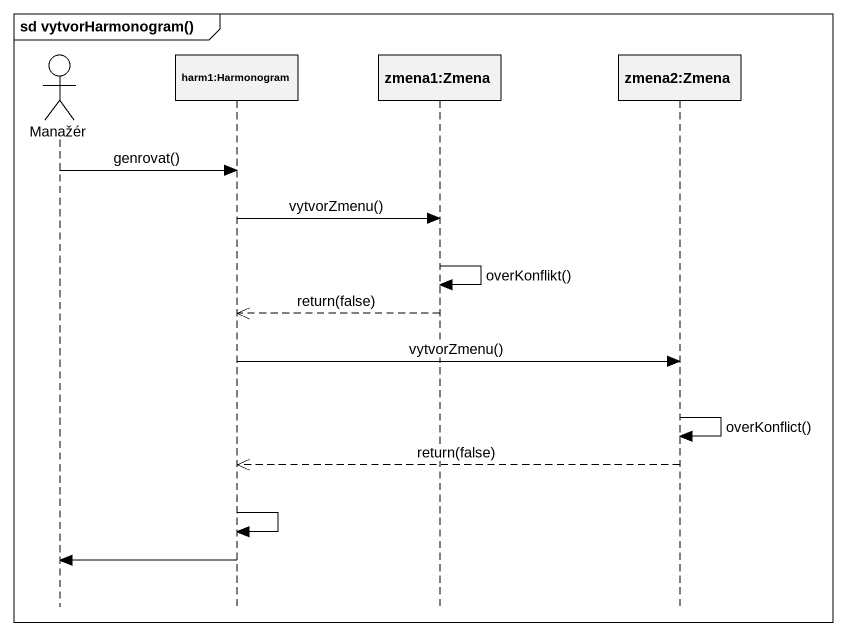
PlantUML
@startuml
mainframe sd vytvorHarmonogram()
hide footbox
actor Manažér
participant "harm1:Harmonogram" as harm1_Harmonogram
participant "zmena1:Zmena" as zmena1_Zmena
participant "zmena2:Zmena" as zmena2_Zmena

Manažér -> harm1_Harmonogram : genrovat()
harm1_Harmonogram -> zmena1_Zmena : vytvorZmenu()
zmena1_Zmena -> zmena1_Zmena : overKonflikt()
zmena1_Zmena -->> harm1_Harmonogram : return(false)
harm1_Harmonogram -> zmena2_Zmena : vytvorZmenu()
zmena2_Zmena -> zmena2_Zmena : overKonflict()
zmena2_Zmena -->> harm1_Harmonogram : return(false)
harm1_Harmonogram -> harm1_Harmonogram
harm1_Harmonogram -> Manažér
@enduml
